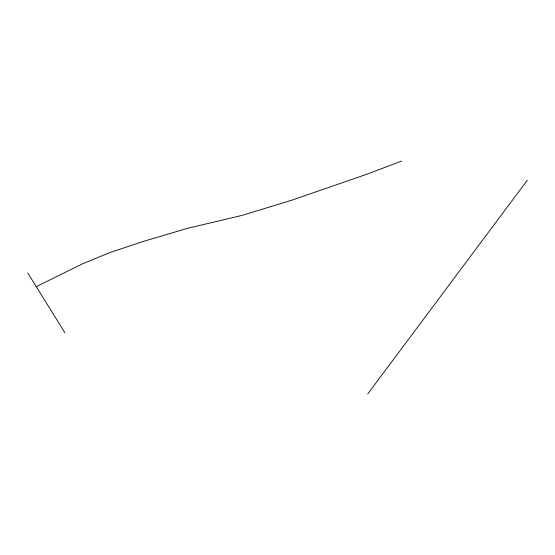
<?xml version="1.0" encoding="UTF-8"?>
<svg xmlns="http://www.w3.org/2000/svg" width="555" height="555" viewBox="0 0 555 555"><rect width="100%" height="100%" fill="white"/><g stroke="black" fill="none" stroke-linecap="round" stroke-linejoin="round"><path stroke-width="0.83" d="M367.75 393.918L527.25 180.32M36.262 286.664L82.327 263.896L110.285 252.421L143.343 241.404L187.632 228.313L242.167 215.354L291.729 200.216L365.835 174.603L401.647 161.082M27.75 272.963L64.935 332.82"/></g></svg>
